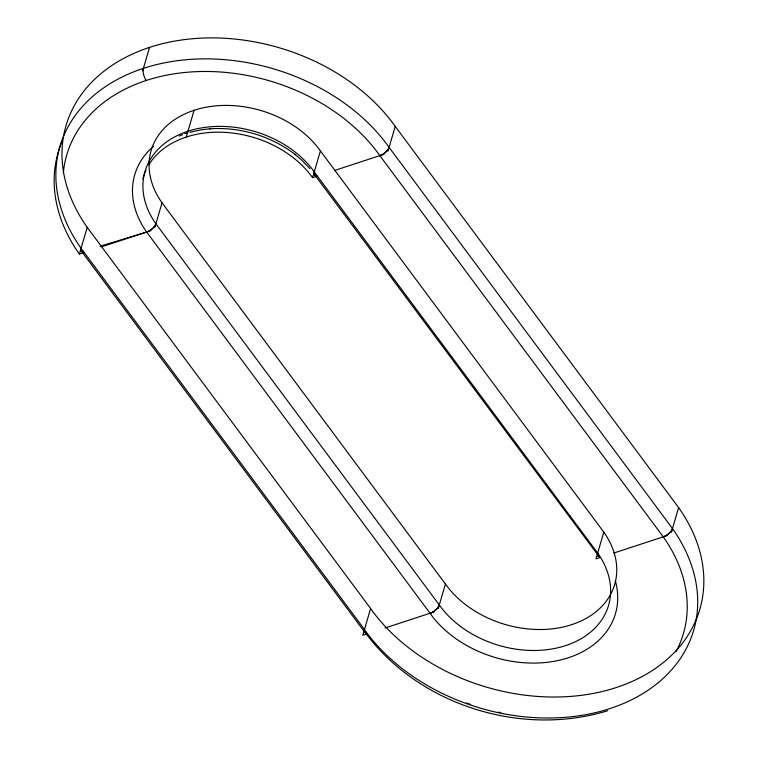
<?xml version="1.0" encoding="UTF-8"?>
<svg xmlns="http://www.w3.org/2000/svg" width="758" height="758" viewBox="0 0 758 758"><rect width="100%" height="100%" fill="white"/><g stroke="black" fill="none" stroke-linecap="round" stroke-linejoin="round"><path stroke-width="1.14" d="M83.844 252.622L79.372 254.082L87.198 227.315A182.536 134.583 16.3 0 1 149.544 47.384A182.536 134.583 16.3 0 1 395.221 126.397L678.628 507.604L671.455 532.144M142.703 70.807L149.544 47.384M154.85 227.343L162.023 202.803A93.859 69.196 16.3 0 1 194.076 110.289A93.859 69.196 16.3 0 1 320.407 150.908L603.804 532.116L595.977 558.883L600.44 557.424M186.25 137.056L194.076 110.289M148.9 164.704A93.859 69.196 16.3 0 1 227.58 132.546A93.859 69.196 16.3 0 1 312.58 177.675L320.407 150.908M388.049 150.937L395.221 126.397M87.198 227.315L370.605 608.522L362.779 635.289L366.123 634.19M438.247 608.551L445.42 584.011L162.023 202.803M386.836 150.994L384.382 153.211M437.072 608.56L434.486 610.891M670.243 532.201L667.684 534.485M151.174 229.617L153.675 227.362A8.935 4.264 -35.8 0 0 155.93 223.762M179.201 136.061L182.697 134.659M101.705 246.767L150.842 230.669M312.58 177.675L317.043 176.216M334.913 170.361L384.05 154.262M385.111 627.975L434.249 611.877M613.847 553.027L667.447 535.47M100.227 246.179L146.654 232.043A8.935 4.425 -35.3 0 0 155.892 223.781A93.859 69.196 16.3 0 1 187.946 131.257A93.859 69.196 16.3 0 1 314.267 171.886L597.787 553.245M607.632 710.758C521.011 737.316 418.056 705.025 364.38 631.452M189.983 132.271L201.742 129.722L210.269 128.756L209.71 128.803C240.115 126.709 271.222 136.042 295.364 154.66L294.9 154.3L301.476 159.872L309.908 168.636M316.219 175.629L314.617 174.71A8.935 4.434 -36.7 0 1 314.229 171.905M366.417 633.243L364.835 632.343L81.39 251.088A8.944 4.434 -36.7 0 1 81.021 248.302M314.598 174.681L599.199 556.713M599.133 556.694L599.171 556.704A8.935 4.425 -35.3 0 1 597.674 553.094A93.859 69.196 16.3 0 1 565.61 645.608A93.859 69.196 16.3 0 1 439.289 604.979L155.778 223.629M598.015 555.917L598.034 555.936A8.935 4.434 -36.7 0 1 597.626 553.103M81.409 251.116L83.02 252.035A8.935 4.425 -35.3 0 1 81.068 248.292A182.536 134.583 16.3 0 1 143.414 68.353A182.536 134.583 16.3 0 1 389.091 147.374A8.935 4.425 -35.3 0 1 379.862 155.636A173.601 127.988 16.3 0 0 193.811 71.783A173.601 127.988 16.3 0 0 63.331 173.051M364.816 632.324L364.835 632.343A8.944 4.434 -36.7 0 1 364.427 629.51A182.536 134.583 16.3 0 0 610.143 708.512A182.536 134.583 16.3 0 0 672.498 528.582L388.977 147.223M379.853 155.636L663.373 536.996M430.165 613.402L146.654 232.043A102.794 75.791 16.3 0 1 153.504 146.256M81.068 248.292L364.579 629.652M670.337 532.173A8.944 4.264 -35.8 0 0 672.535 528.563A8.935 4.425 -35.3 0 1 663.259 536.844A173.601 127.988 16.3 0 1 676.041 651.615M500.801 712.577A173.601 127.988 16.3 0 1 498.612 712.132M470.614 704.428A173.601 127.988 16.3 0 1 466.397 702.941M366.512 633.224A8.935 4.349 -35.5 0 1 364.494 629.547M678.628 507.604A182.536 134.583 16.3 0 1 616.282 687.544A182.536 134.583 16.3 0 1 370.605 608.522M79.372 254.082A182.536 134.583 16.3 0 1 62.175 141.253M389.138 147.355A8.935 4.264 -35.8 0 1 386.94 150.965M146.209 80.49A8.935 4.112 71.9 0 1 143.414 68.353M142.883 178.812A93.859 69.196 16.3 0 1 145.981 170.143M384.315 153.315A8.935 4.434 -35.9 0 1 379.834 155.703M667.722 534.523A8.935 4.434 -35.9 0 1 663.241 536.91M151.117 229.721A8.935 4.434 -35.9 0 1 146.635 232.109M434.514 610.929A8.935 4.434 -35.9 0 1 430.032 613.307A102.794 75.791 16.3 0 0 554.145 661.298A102.794 75.791 16.3 0 0 615.25 580.429M430.061 613.25A8.935 4.425 -35.3 0 0 439.289 604.979A8.935 4.264 -35.8 0 1 437.139 608.579M603.804 532.116A93.859 69.196 16.3 0 1 571.75 624.639A93.859 69.196 16.3 0 1 445.42 584.011M187.946 131.257A8.935 4.112 71.9 0 1 184.497 133.237M316.522 175.648A8.935 4.349 -35.5 0 1 314.295 171.933"/></g></svg>
